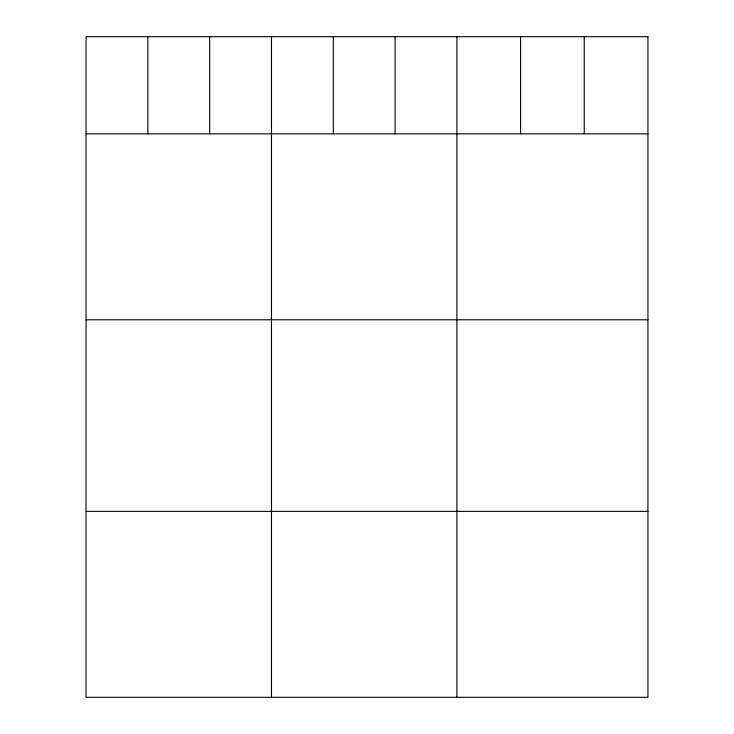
<?xml version="1.0" encoding="UTF-8"?>
<svg xmlns="http://www.w3.org/2000/svg" width="734" height="734" viewBox="0 0 734 734"><rect width="100%" height="100%" fill="white"/><g stroke="black" fill="none" stroke-linecap="round" stroke-linejoin="round"><path stroke-width="1.1" d="M86.061 133.854L647.938 133.854M86.061 319.785L647.938 319.785M86.061 511.359L647.938 511.359M584.255 36.7L584.255 133.854M520.58 36.7L520.58 133.854M456.897 36.7L456.897 697.3M395.094 36.7L395.094 133.854M333.291 36.7L333.291 133.854M271.479 36.7L271.479 697.3M209.676 36.7L209.676 133.854M147.873 36.7L147.873 133.854M647.938 36.7L86.061 36.7L86.061 697.3L647.938 697.3L647.938 36.7"/></g></svg>
